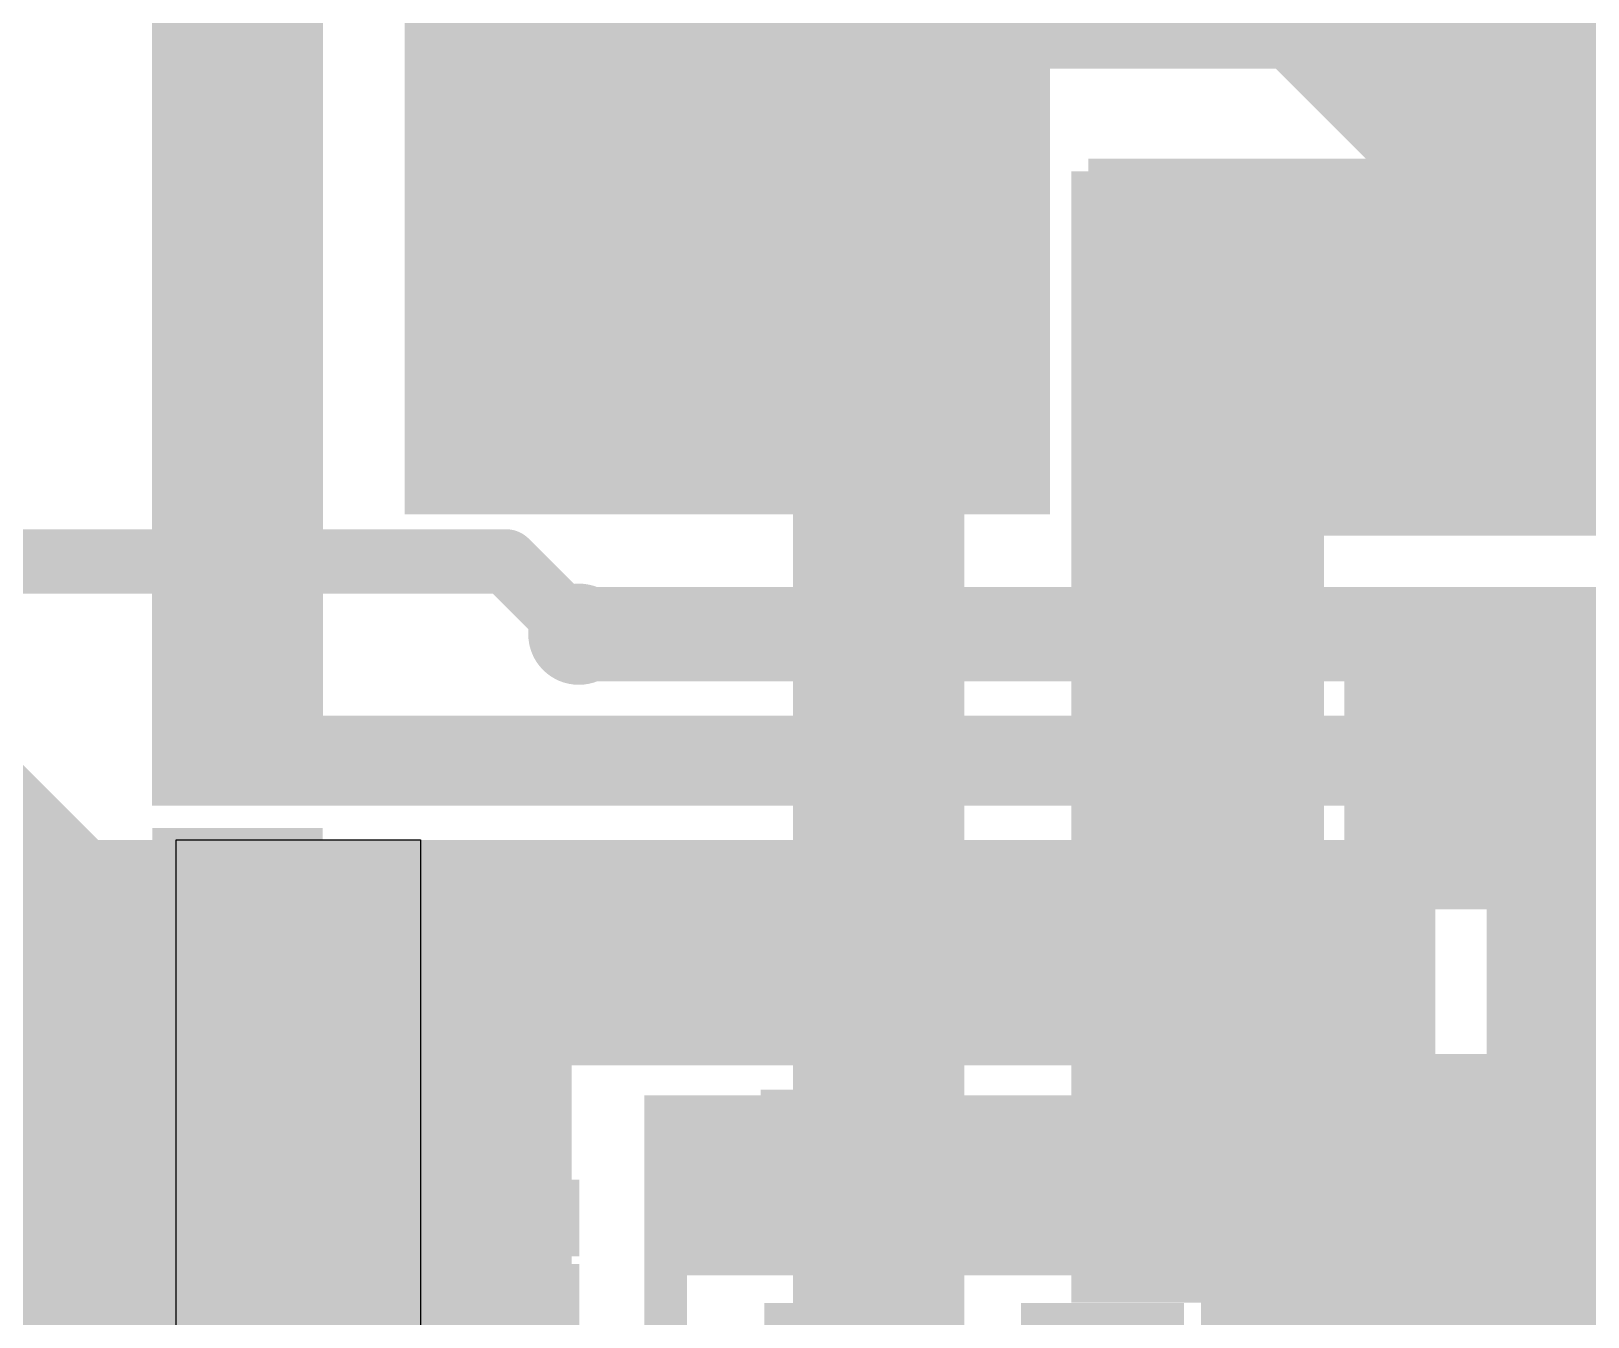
# Model space of a CAD drawing. Header units: millimetres. Extents: x -1.41 to 1.41, y -0.13 to 2.68.
# Drawn here: x -0.7729 to -0.4094, y 2.0337 to 2.3338 of the extents above; entities that cross this region are included whole.
import ezdxf

# ---------------------------------------------------------------- set-up
doc = ezdxf.new("R2010")
doc.units = ezdxf.units.MM
doc.header["$MEASUREMENT"] = 0
for name, color, linetype in [('BottomLayer', 5, 'Continuous'), ('BottomPaste', 16, 'Continuous'), ('BottomSolder', 6, 'Continuous'), ('Mechanical2', 216, 'Continuous'), ('TopLayer', 1, 'Continuous'), ('TopPaste', 8, 'Continuous'), ('TopSolder', 216, 'Continuous'), ('ViaHoleLayer', 16, 'Continuous')]:
    doc.layers.add(name, color=color, linetype=linetype)

# ---------------------------------------------------------------- blocks, each defined once
blk = doc.blocks.new('C___0402_B_84')
at = {"layer": 'BottomLayer'}
for points in [[(-0.0095, 0.0125), (-0.0095, -0.0125), (-0.0275, -0.0125), (-0.0275, 0.0125)], [(0.0275, 0.0125), (0.0275, -0.0125), (0.0095, -0.0125), (0.0095, 0.0125)]]:
    blk.add_hatch(color=5, dxfattribs=at).paths.add_polyline_path(points)
at = {"layer": 'BottomPaste'}
for points in [[(-0.0095, 0.0125), (-0.0095, -0.0125), (-0.0275, -0.0125), (-0.0275, 0.0125)], [(0.0275, 0.0125), (0.0275, -0.0125), (0.0095, -0.0125), (0.0095, 0.0125)]]:
    blk.add_hatch(color=16, dxfattribs=at).paths.add_polyline_path(points)
at = {"layer": 'BottomSolder'}
for points in [[(-0.00714, 0.01486), (-0.00714, -0.01486), (-0.02986, -0.01486), (-0.02986, 0.01486)], [(0.02986, 0.01486), (0.02986, -0.01486), (0.00714, -0.01486), (0.00714, 0.01486)]]:
    blk.add_hatch(color=6, dxfattribs=at).paths.add_polyline_path(points)
blk = doc.blocks.new('C___0603_B_85')
at = {"layer": 'BottomLayer'}
for points in [[(-0.045, -0.0175), (-0.045, 0.0175), (-0.015, 0.0175), (-0.015, -0.0175)], [(0.015, -0.0175), (0.015, 0.0175), (0.045, 0.0175), (0.045, -0.0175)]]:
    blk.add_hatch(color=5, dxfattribs=at).paths.add_polyline_path(points)
at = {"layer": 'BottomPaste'}
for points in [[(-0.045, -0.0175), (-0.045, 0.0175), (-0.015, 0.0175), (-0.015, -0.0175)], [(0.015, -0.0175), (0.015, 0.0175), (0.045, 0.0175), (0.045, -0.0175)]]:
    blk.add_hatch(color=16, dxfattribs=at).paths.add_polyline_path(points)
at = {"layer": 'BottomSolder'}
for points in [[(-0.04736, -0.01986), (-0.04736, 0.01986), (-0.01264, 0.01986), (-0.01264, -0.01986)], [(0.01264, -0.01986), (0.01264, 0.01986), (0.04736, 0.01986), (0.04736, -0.01986)]]:
    blk.add_hatch(color=6, dxfattribs=at).paths.add_polyline_path(points)
blk = doc.blocks.new('C___0603_B_86')
at = {"layer": 'BottomLayer'}
for points in [[(-0.045, -0.0175), (-0.045, 0.0175), (-0.015, 0.0175), (-0.015, -0.0175)], [(0.015, -0.0175), (0.015, 0.0175), (0.045, 0.0175), (0.045, -0.0175)]]:
    blk.add_hatch(color=5, dxfattribs=at).paths.add_polyline_path(points)
at = {"layer": 'BottomPaste'}
for points in [[(-0.045, -0.0175), (-0.045, 0.0175), (-0.015, 0.0175), (-0.015, -0.0175)], [(0.015, -0.0175), (0.015, 0.0175), (0.045, 0.0175), (0.045, -0.0175)]]:
    blk.add_hatch(color=16, dxfattribs=at).paths.add_polyline_path(points)
at = {"layer": 'BottomSolder'}
for points in [[(-0.04736, -0.01986), (-0.04736, 0.01986), (-0.01264, 0.01986), (-0.01264, -0.01986)], [(0.01264, -0.01986), (0.01264, 0.01986), (0.04736, 0.01986), (0.04736, -0.01986)]]:
    blk.add_hatch(color=6, dxfattribs=at).paths.add_polyline_path(points)
blk = doc.blocks.new('C___0603_B_107')
at = {"layer": 'BottomLayer'}
for points in [[(-0.045, -0.0175), (-0.045, 0.0175), (-0.015, 0.0175), (-0.015, -0.0175)], [(0.015, -0.0175), (0.015, 0.0175), (0.045, 0.0175), (0.045, -0.0175)]]:
    blk.add_hatch(color=5, dxfattribs=at).paths.add_polyline_path(points)
at = {"layer": 'BottomPaste'}
for points in [[(-0.045, -0.0175), (-0.045, 0.0175), (-0.015, 0.0175), (-0.015, -0.0175)], [(0.015, -0.0175), (0.015, 0.0175), (0.045, 0.0175), (0.045, -0.0175)]]:
    blk.add_hatch(color=16, dxfattribs=at).paths.add_polyline_path(points)
at = {"layer": 'BottomSolder'}
for points in [[(-0.04736, -0.01986), (-0.04736, 0.01986), (-0.01264, 0.01986), (-0.01264, -0.01986)], [(0.01264, -0.01986), (0.01264, 0.01986), (0.04736, 0.01986), (0.04736, -0.01986)]]:
    blk.add_hatch(color=6, dxfattribs=at).paths.add_polyline_path(points)
blk = doc.blocks.new('SMA_B_119')
at = {"layer": 'BottomLayer'}
for points in [[(-0.12795, 0.03346), (-0.02953, 0.03346), (-0.02953, -0.03346), (-0.12795, -0.03346)], [(0.02953, 0.03346), (0.12795, 0.03346), (0.12795, -0.03346), (0.02953, -0.03346)]]:
    blk.add_hatch(color=5, dxfattribs=at).paths.add_polyline_path(points)
at = {"layer": 'BottomPaste'}
for points in [[(-0.12795, 0.03346), (-0.02953, 0.03346), (-0.02953, -0.03346), (-0.12795, -0.03346)], [(0.02953, 0.03346), (0.12795, 0.03346), (0.12795, -0.03346), (0.02953, -0.03346)]]:
    blk.add_hatch(color=16, dxfattribs=at).paths.add_polyline_path(points)
at = {"layer": 'BottomSolder'}
for points in [[(-0.13195, 0.03746), (-0.02553, 0.03746), (-0.02553, -0.03746), (-0.13195, -0.03746)], [(0.02553, 0.03746), (0.13195, 0.03746), (0.13195, -0.03746), (0.02553, -0.03746)]]:
    blk.add_hatch(color=6, dxfattribs=at).paths.add_polyline_path(points)
blk = doc.blocks.new('R__0603_B_150')
at = {"layer": 'BottomLayer'}
for points in [[(-0.045, -0.0175), (-0.045, 0.0175), (-0.015, 0.0175), (-0.015, -0.0175)], [(0.015, -0.0175), (0.015, 0.0175), (0.045, 0.0175), (0.045, -0.0175)]]:
    blk.add_hatch(color=5, dxfattribs=at).paths.add_polyline_path(points)
at = {"layer": 'BottomPaste'}
for points in [[(-0.045, -0.0175), (-0.045, 0.0175), (-0.015, 0.0175), (-0.015, -0.0175)], [(0.015, -0.0175), (0.015, 0.0175), (0.045, 0.0175), (0.045, -0.0175)]]:
    blk.add_hatch(color=16, dxfattribs=at).paths.add_polyline_path(points)
at = {"layer": 'BottomSolder'}
for points in [[(-0.049, -0.0215), (-0.049, 0.0215), (-0.011, 0.0215), (-0.011, -0.0215)], [(0.011, -0.0215), (0.011, 0.0215), (0.049, 0.0215), (0.049, -0.0215)]]:
    blk.add_hatch(color=6, dxfattribs=at).paths.add_polyline_path(points)
blk = doc.blocks.new('R__0603_B_152')
at = {"layer": 'BottomLayer'}
for points in [[(-0.045, -0.0175), (-0.045, 0.0175), (-0.015, 0.0175), (-0.015, -0.0175)], [(0.015, -0.0175), (0.015, 0.0175), (0.045, 0.0175), (0.045, -0.0175)]]:
    blk.add_hatch(color=5, dxfattribs=at).paths.add_polyline_path(points)
at = {"layer": 'BottomPaste'}
for points in [[(-0.045, -0.0175), (-0.045, 0.0175), (-0.015, 0.0175), (-0.015, -0.0175)], [(0.015, -0.0175), (0.015, 0.0175), (0.045, 0.0175), (0.045, -0.0175)]]:
    blk.add_hatch(color=16, dxfattribs=at).paths.add_polyline_path(points)
at = {"layer": 'BottomSolder'}
for points in [[(-0.049, -0.0215), (-0.049, 0.0215), (-0.011, 0.0215), (-0.011, -0.0215)], [(0.011, -0.0215), (0.011, 0.0215), (0.049, 0.0215), (0.049, -0.0215)]]:
    blk.add_hatch(color=6, dxfattribs=at).paths.add_polyline_path(points)
blk = doc.blocks.new('750314597_167')
at = {"layer": 'TopLayer'}
for points in [[(-0.25512, 0.12146), (-0.20394, 0.12146), (-0.20394, 0.07539), (-0.25512, 0.07539)], [(-0.25512, 0.02303), (-0.20394, 0.02303), (-0.20394, -0.02303), (-0.25512, -0.02303)], [(-0.25512, -0.07539), (-0.20394, -0.07539), (-0.20394, -0.12146), (-0.25512, -0.12146)]]:
    blk.add_hatch(color=1, dxfattribs=at).paths.add_polyline_path(points)
at = {"layer": 'TopPaste'}
for points in [[(-0.25512, 0.12146), (-0.20394, 0.12146), (-0.20394, 0.07539), (-0.25512, 0.07539)], [(-0.25512, 0.02303), (-0.20394, 0.02303), (-0.20394, -0.02303), (-0.25512, -0.02303)], [(-0.25512, -0.07539), (-0.20394, -0.07539), (-0.20394, -0.12146), (-0.25512, -0.12146)]]:
    blk.add_hatch(color=8, dxfattribs=at).paths.add_polyline_path(points)
at = {"layer": 'TopSolder'}
for points in [[(-0.25912, 0.12546), (-0.19994, 0.12546), (-0.19994, 0.07139), (-0.25912, 0.07139)], [(-0.25912, 0.02703), (-0.19994, 0.02703), (-0.19994, -0.02703), (-0.25912, -0.02703)], [(-0.25912, -0.07139), (-0.19994, -0.07139), (-0.19994, -0.12546), (-0.25912, -0.12546)]]:
    blk.add_hatch(color=216, dxfattribs=at).paths.add_polyline_path(points)
blk = doc.blocks.new('LM5160ADNTR_B_168')
at = {"layer": 'BottomLayer'}
for points in [[(-0.05118, 0.05906), (0.05118, 0.05906), (0.05118, -0.05906), (-0.05118, -0.05906)], [(-0.08661, 0.05413), (-0.06299, 0.05413), (-0.06299, 0.04429), (-0.08661, 0.04429)], [(0.06299, 0.05413), (0.08661, 0.05413), (0.08661, 0.04429), (0.06299, 0.04429)], [(-0.08661, 0.03445), (-0.06299, 0.03445), (-0.06299, 0.02461), (-0.08661, 0.02461)], [(0.06299, 0.03445), (0.08661, 0.03445), (0.08661, 0.02461), (0.06299, 0.02461)], [(-0.08661, 0.01476), (-0.06299, 0.01476), (-0.06299, 0.00492), (-0.08661, 0.00492)], [(0.06299, 0.01476), (0.08661, 0.01476), (0.08661, 0.00492), (0.06299, 0.00492)], [(-0.08661, -0.00492), (-0.06299, -0.00492), (-0.06299, -0.01476), (-0.08661, -0.01476)], [(0.06299, -0.00492), (0.08661, -0.00492), (0.08661, -0.01476), (0.06299, -0.01476)], [(-0.08661, -0.02461), (-0.06299, -0.02461), (-0.06299, -0.03445), (-0.08661, -0.03445)], [(0.06299, -0.02461), (0.08661, -0.02461), (0.08661, -0.03445), (0.06299, -0.03445)], [(-0.08661, -0.04429), (-0.06299, -0.04429), (-0.06299, -0.05413), (-0.08661, -0.05413)], [(0.06299, -0.04429), (0.08661, -0.04429), (0.08661, -0.05413), (0.06299, -0.05413)]]:
    blk.add_hatch(color=5, dxfattribs=at).paths.add_polyline_path(points)
at = {"layer": 'BottomPaste'}
for points in [[(-0.05118, 0.05906), (0.05118, 0.05906), (0.05118, -0.05906), (-0.05118, -0.05906)], [(-0.08661, 0.05413), (-0.06299, 0.05413), (-0.06299, 0.04429), (-0.08661, 0.04429)], [(0.06299, 0.05413), (0.08661, 0.05413), (0.08661, 0.04429), (0.06299, 0.04429)], [(-0.08661, 0.03445), (-0.06299, 0.03445), (-0.06299, 0.02461), (-0.08661, 0.02461)], [(0.06299, 0.03445), (0.08661, 0.03445), (0.08661, 0.02461), (0.06299, 0.02461)], [(-0.08661, 0.01476), (-0.06299, 0.01476), (-0.06299, 0.00492), (-0.08661, 0.00492)], [(0.06299, 0.01476), (0.08661, 0.01476), (0.08661, 0.00492), (0.06299, 0.00492)], [(-0.08661, -0.00492), (-0.06299, -0.00492), (-0.06299, -0.01476), (-0.08661, -0.01476)], [(0.06299, -0.00492), (0.08661, -0.00492), (0.08661, -0.01476), (0.06299, -0.01476)], [(-0.08661, -0.02461), (-0.06299, -0.02461), (-0.06299, -0.03445), (-0.08661, -0.03445)], [(0.06299, -0.02461), (0.08661, -0.02461), (0.08661, -0.03445), (0.06299, -0.03445)], [(-0.08661, -0.04429), (-0.06299, -0.04429), (-0.06299, -0.05413), (-0.08661, -0.05413)], [(0.06299, -0.04429), (0.08661, -0.04429), (0.08661, -0.05413), (0.06299, -0.05413)]]:
    blk.add_hatch(color=16, dxfattribs=at).paths.add_polyline_path(points)
at = {"layer": 'BottomSolder'}
for points in [[(-0.05518, 0.06306), (0.05518, 0.06306), (0.05518, -0.06306), (-0.05518, -0.06306)], [(-0.09061, 0.05813), (-0.05899, 0.05813), (-0.05899, 0.04029), (-0.09061, 0.04029)], [(0.05899, 0.05813), (0.09061, 0.05813), (0.09061, 0.04029), (0.05899, 0.04029)], [(-0.09061, 0.03845), (-0.05899, 0.03845), (-0.05899, 0.02061), (-0.09061, 0.02061)], [(0.05899, 0.03845), (0.09061, 0.03845), (0.09061, 0.02061), (0.05899, 0.02061)], [(-0.09061, 0.01876), (-0.05899, 0.01876), (-0.05899, 0.00092), (-0.09061, 0.00092)], [(0.05899, 0.01876), (0.09061, 0.01876), (0.09061, 0.00092), (0.05899, 0.00092)], [(-0.09061, -0.00092), (-0.05899, -0.00092), (-0.05899, -0.01876), (-0.09061, -0.01876)], [(0.05899, -0.00092), (0.09061, -0.00092), (0.09061, -0.01876), (0.05899, -0.01876)], [(-0.09061, -0.02061), (-0.05899, -0.02061), (-0.05899, -0.03845), (-0.09061, -0.03845)], [(0.05899, -0.02061), (0.09061, -0.02061), (0.09061, -0.03845), (0.05899, -0.03845)], [(-0.09061, -0.04029), (-0.05899, -0.04029), (-0.05899, -0.05813), (-0.09061, -0.05813)], [(0.05899, -0.04029), (0.09061, -0.04029), (0.09061, -0.05813), (0.05899, -0.05813)]]:
    blk.add_hatch(color=6, dxfattribs=at).paths.add_polyline_path(points)

msp = doc.modelspace()

# ---------------------------------------------------------------- hatches: boundary and pattern name
at = {"layer": 'BottomLayer'}
for points in [[(-0.68571, 2.221), (-0.535, 2.221), (-0.535, 2.368), (-0.68571, 2.368)], [(-0.558, 2.325), (-0.383, 2.325), (-0.383, 2.368), (-0.558, 2.368)], [(-0.526, 2.216), (-0.381, 2.216), (-0.381, 2.304), (-0.526, 2.304)], [(-0.74471, 2.16137), (-0.70471, 2.16137), (-0.70471, 2.19937), (-0.74471, 2.19937)], [(-0.74471, 2.153), (-0.35571, 2.153), (-0.35571, 2.174), (-0.74471, 2.174)], [(-0.433, 1.847), (-0.35871, 1.847), (-0.35871, 2.16937), (-0.433, 2.16937)], [(-0.78671, 2.03137), (-0.64671, 2.03137), (-0.64671, 2.145), (-0.78671, 2.145)], [(-0.74871, 2.09237), (-0.445, 2.09237), (-0.445, 2.145), (-0.74871, 2.145)], [(-0.62971, 2.04337), (-0.445, 2.04337), (-0.445, 2.08537), (-0.62971, 2.08537)], [(-0.49971, 1.877), (-0.445, 1.877), (-0.445, 2.06137), (-0.49971, 2.06137)]]:
    msp.add_hatch(color=5, dxfattribs=at).paths.add_polyline_path(points)
h = msp.add_hatch(color=5, dxfattribs=at)
edge = h.paths.add_edge_path()
edge.add_arc((-0.66348, 2.32727), 0.01181, 0, 360)
h = msp.add_hatch(color=5, dxfattribs=at)
edge = h.paths.add_edge_path()
edge.add_arc((-0.63227, 2.32727), 0.01181, 0, 360)
h = msp.add_hatch(color=5, dxfattribs=at)
edge = h.paths.add_edge_path()
edge.add_arc((-0.66348, 2.3007), 0.01181, 0, 360)
h = msp.add_hatch(color=5, dxfattribs=at)
edge = h.paths.add_edge_path()
edge.add_arc((-0.63227, 2.3007), 0.01181, 0, 360)
h = msp.add_hatch(color=5, dxfattribs=at)
edge = h.paths.add_edge_path()
edge.add_arc((-0.512, 2.284), 0.01181, 0, 360)
h = msp.add_hatch(color=5, dxfattribs=at)
edge = h.paths.add_edge_path()
edge.add_arc((-0.487, 2.283), 0.01181, 0, 360)
h = msp.add_hatch(color=5, dxfattribs=at)
edge = h.paths.add_edge_path()
edge.add_arc((-0.66348, 2.27414), 0.01181, 0, 360)
h = msp.add_hatch(color=5, dxfattribs=at)
edge = h.paths.add_edge_path()
edge.add_arc((-0.66348, 2.27414), 0.01181, 0, 360)
h = msp.add_hatch(color=5, dxfattribs=at)
edge = h.paths.add_edge_path()
edge.add_arc((-0.63227, 2.27414), 0.01181, 0, 360)
h = msp.add_hatch(color=5, dxfattribs=at)
edge = h.paths.add_edge_path()
edge.add_arc((-0.63227, 2.27414), 0.01181, 0, 360)
h = msp.add_hatch(color=5, dxfattribs=at)
edge = h.paths.add_edge_path()
edge.add_arc((-0.512, 2.25743), 0.01181, 0, 360)
h = msp.add_hatch(color=5, dxfattribs=at)
edge = h.paths.add_edge_path()
edge.add_arc((-0.487, 2.25643), 0.01181, 0, 360)
h = msp.add_hatch(color=5, dxfattribs=at)
edge = h.paths.add_edge_path()
edge.add_arc((-0.66348, 2.24757), 0.01181, 0, 360)
h = msp.add_hatch(color=5, dxfattribs=at)
edge = h.paths.add_edge_path()
edge.add_arc((-0.63227, 2.24757), 0.01181, 0, 360)
h = msp.add_hatch(color=5, dxfattribs=at)
edge = h.paths.add_edge_path()
edge.add_arc((-0.512, 2.23087), 0.01181, 0, 360)
h = msp.add_hatch(color=5, dxfattribs=at)
edge = h.paths.add_edge_path()
edge.add_arc((-0.487, 2.22987), 0.01181, 0, 360)
h = msp.add_hatch(color=5, dxfattribs=at)
edge = h.paths.add_edge_path()
edge.add_arc((-0.645, 2.193), 0.01181, 0, 360)
h = msp.add_hatch(color=5, dxfattribs=at)
edge = h.paths.add_edge_path()
edge.add_arc((-0.61719, 2.132), 0.01181, 0, 360)
h = msp.add_hatch(color=5, dxfattribs=at)
edge = h.paths.add_edge_path()
edge.add_arc((-0.696, 2.12597), 0.01181, 0, 360)
h = msp.add_hatch(color=5, dxfattribs=at)
edge = h.paths.add_edge_path()
edge.add_arc((-0.61719, 2.1066), 0.01181, 0, 360)
h = msp.add_hatch(color=5, dxfattribs=at)
edge = h.paths.add_edge_path()
edge.add_arc((-0.72469, 2.0994), 0.01181, 0, 360)
h = msp.add_hatch(color=5, dxfattribs=at)
edge = h.paths.add_edge_path()
edge.add_arc((-0.696, 2.0994), 0.01181, 0, 360)
h = msp.add_hatch(color=5, dxfattribs=at)
edge = h.paths.add_edge_path()
edge.add_arc((-0.72469, 2.07284), 0.01181, 0, 360)
h = msp.add_hatch(color=5, dxfattribs=at)
edge = h.paths.add_edge_path()
edge.add_arc((-0.696, 2.07284), 0.01181, 0, 360)
h = msp.add_hatch(color=5, dxfattribs=at)
edge = h.paths.add_edge_path()
edge.add_arc((-0.616, 2.062), 0.01181, 0, 360)
h = msp.add_hatch(color=5, dxfattribs=at)
edge = h.paths.add_edge_path()
edge.add_arc((-0.72469, 2.04627), 0.01181, 0, 360)
h = msp.add_hatch(color=5, dxfattribs=at)
edge = h.paths.add_edge_path()
edge.add_arc((-0.696, 2.04627), 0.01181, 0, 360)
at = {"layer": 'BottomSolder'}
h = msp.add_hatch(color=6, dxfattribs=at)
edge = h.paths.add_edge_path()
edge.add_arc((-0.66348, 2.32727), 0.00591, 0, 360)
h = msp.add_hatch(color=6, dxfattribs=at)
edge = h.paths.add_edge_path()
edge.add_arc((-0.63227, 2.32727), 0.00591, 0, 360)
h = msp.add_hatch(color=6, dxfattribs=at)
edge = h.paths.add_edge_path()
edge.add_arc((-0.66348, 2.3007), 0.00591, 0, 360)
h = msp.add_hatch(color=6, dxfattribs=at)
edge = h.paths.add_edge_path()
edge.add_arc((-0.63227, 2.3007), 0.00591, 0, 360)
h = msp.add_hatch(color=6, dxfattribs=at)
edge = h.paths.add_edge_path()
edge.add_arc((-0.512, 2.284), 0.00591, 0, 360)
h = msp.add_hatch(color=6, dxfattribs=at)
edge = h.paths.add_edge_path()
edge.add_arc((-0.487, 2.283), 0.00591, 0, 360)
h = msp.add_hatch(color=6, dxfattribs=at)
edge = h.paths.add_edge_path()
edge.add_arc((-0.66348, 2.27414), 0.00591, 0, 360)
h = msp.add_hatch(color=6, dxfattribs=at)
edge = h.paths.add_edge_path()
edge.add_arc((-0.66348, 2.27414), 0.00591, 0, 360)
h = msp.add_hatch(color=6, dxfattribs=at)
edge = h.paths.add_edge_path()
edge.add_arc((-0.63227, 2.27414), 0.00591, 0, 360)
h = msp.add_hatch(color=6, dxfattribs=at)
edge = h.paths.add_edge_path()
edge.add_arc((-0.63227, 2.27414), 0.00591, 0, 360)
h = msp.add_hatch(color=6, dxfattribs=at)
edge = h.paths.add_edge_path()
edge.add_arc((-0.512, 2.25743), 0.00591, 0, 360)
h = msp.add_hatch(color=6, dxfattribs=at)
edge = h.paths.add_edge_path()
edge.add_arc((-0.487, 2.25643), 0.00591, 0, 360)
h = msp.add_hatch(color=6, dxfattribs=at)
edge = h.paths.add_edge_path()
edge.add_arc((-0.66348, 2.24757), 0.00591, 0, 360)
h = msp.add_hatch(color=6, dxfattribs=at)
edge = h.paths.add_edge_path()
edge.add_arc((-0.63227, 2.24757), 0.00591, 0, 360)
h = msp.add_hatch(color=6, dxfattribs=at)
edge = h.paths.add_edge_path()
edge.add_arc((-0.512, 2.23087), 0.00591, 0, 360)
h = msp.add_hatch(color=6, dxfattribs=at)
edge = h.paths.add_edge_path()
edge.add_arc((-0.487, 2.22987), 0.00591, 0, 360)
h = msp.add_hatch(color=6, dxfattribs=at)
edge = h.paths.add_edge_path()
edge.add_arc((-0.645, 2.193), 0.00591, 0, 360)
h = msp.add_hatch(color=6, dxfattribs=at)
edge = h.paths.add_edge_path()
edge.add_arc((-0.61719, 2.132), 0.00591, 0, 360)
h = msp.add_hatch(color=6, dxfattribs=at)
edge = h.paths.add_edge_path()
edge.add_arc((-0.696, 2.12597), 0.00591, 0, 360)
h = msp.add_hatch(color=6, dxfattribs=at)
edge = h.paths.add_edge_path()
edge.add_arc((-0.61719, 2.1066), 0.00591, 0, 360)
h = msp.add_hatch(color=6, dxfattribs=at)
edge = h.paths.add_edge_path()
edge.add_arc((-0.72469, 2.0994), 0.00591, 0, 360)
h = msp.add_hatch(color=6, dxfattribs=at)
edge = h.paths.add_edge_path()
edge.add_arc((-0.696, 2.0994), 0.00591, 0, 360)
h = msp.add_hatch(color=6, dxfattribs=at)
edge = h.paths.add_edge_path()
edge.add_arc((-0.72469, 2.07284), 0.00591, 0, 360)
h = msp.add_hatch(color=6, dxfattribs=at)
edge = h.paths.add_edge_path()
edge.add_arc((-0.696, 2.07284), 0.00591, 0, 360)
h = msp.add_hatch(color=6, dxfattribs=at)
edge = h.paths.add_edge_path()
edge.add_arc((-0.616, 2.062), 0.00591, 0, 360)
h = msp.add_hatch(color=6, dxfattribs=at)
edge = h.paths.add_edge_path()
edge.add_arc((-0.72469, 2.04627), 0.00591, 0, 360)
h = msp.add_hatch(color=6, dxfattribs=at)
edge = h.paths.add_edge_path()
edge.add_arc((-0.696, 2.04627), 0.00591, 0, 360)
at = {"layer": 'TopLayer'}
for points in [[(-0.68571, 2.231), (-0.611, 2.231), (-0.611, 2.368), (-0.68571, 2.368)], [(-0.53, 2.037), (-0.471, 2.037), (-0.471, 2.301), (-0.53, 2.301)], [(-0.463, 2.227), (-0.362, 2.227), (-0.362, 2.281), (-0.463, 2.281)], [(-0.53, 2.037), (-0.41, 2.037), (-0.41, 2.095), (-0.53, 2.095)]]:
    msp.add_hatch(color=1, dxfattribs=at).paths.add_polyline_path(points)
h = msp.add_hatch(color=1, dxfattribs=at)
edge = h.paths.add_edge_path()
edge.add_arc((-0.66348, 2.32727), 0.01181, 0, 360)
h = msp.add_hatch(color=1, dxfattribs=at)
edge = h.paths.add_edge_path()
edge.add_arc((-0.63227, 2.32727), 0.01181, 0, 360)
h = msp.add_hatch(color=1, dxfattribs=at)
edge = h.paths.add_edge_path()
edge.add_arc((-0.66348, 2.3007), 0.01181, 0, 360)
h = msp.add_hatch(color=1, dxfattribs=at)
edge = h.paths.add_edge_path()
edge.add_arc((-0.63227, 2.3007), 0.01181, 0, 360)
h = msp.add_hatch(color=1, dxfattribs=at)
edge = h.paths.add_edge_path()
edge.add_arc((-0.512, 2.284), 0.01181, 0, 360)
h = msp.add_hatch(color=1, dxfattribs=at)
edge = h.paths.add_edge_path()
edge.add_arc((-0.487, 2.283), 0.01181, 0, 360)
h = msp.add_hatch(color=1, dxfattribs=at)
edge = h.paths.add_edge_path()
edge.add_arc((-0.66348, 2.27414), 0.01181, 0, 360)
h = msp.add_hatch(color=1, dxfattribs=at)
edge = h.paths.add_edge_path()
edge.add_arc((-0.66348, 2.27414), 0.01181, 0, 360)
h = msp.add_hatch(color=1, dxfattribs=at)
edge = h.paths.add_edge_path()
edge.add_arc((-0.63227, 2.27414), 0.01181, 0, 360)
h = msp.add_hatch(color=1, dxfattribs=at)
edge = h.paths.add_edge_path()
edge.add_arc((-0.63227, 2.27414), 0.01181, 0, 360)
h = msp.add_hatch(color=1, dxfattribs=at)
edge = h.paths.add_edge_path()
edge.add_arc((-0.512, 2.25743), 0.01181, 0, 360)
h = msp.add_hatch(color=1, dxfattribs=at)
edge = h.paths.add_edge_path()
edge.add_arc((-0.487, 2.25643), 0.01181, 0, 360)
h = msp.add_hatch(color=1, dxfattribs=at)
edge = h.paths.add_edge_path()
edge.add_arc((-0.66348, 2.24757), 0.01181, 0, 360)
h = msp.add_hatch(color=1, dxfattribs=at)
edge = h.paths.add_edge_path()
edge.add_arc((-0.63227, 2.24757), 0.01181, 0, 360)
h = msp.add_hatch(color=1, dxfattribs=at)
edge = h.paths.add_edge_path()
edge.add_arc((-0.512, 2.23087), 0.01181, 0, 360)
h = msp.add_hatch(color=1, dxfattribs=at)
edge = h.paths.add_edge_path()
edge.add_arc((-0.487, 2.22987), 0.01181, 0, 360)
h = msp.add_hatch(color=1, dxfattribs=at)
edge = h.paths.add_edge_path()
edge.add_arc((-0.645, 2.193), 0.01181, 0, 360)
h = msp.add_hatch(color=1, dxfattribs=at)
edge = h.paths.add_edge_path()
edge.add_arc((-0.61719, 2.132), 0.01181, 0, 360)
h = msp.add_hatch(color=1, dxfattribs=at)
edge = h.paths.add_edge_path()
edge.add_arc((-0.696, 2.12597), 0.01181, 0, 360)
h = msp.add_hatch(color=1, dxfattribs=at)
edge = h.paths.add_edge_path()
edge.add_arc((-0.61719, 2.1066), 0.01181, 0, 360)
h = msp.add_hatch(color=1, dxfattribs=at)
edge = h.paths.add_edge_path()
edge.add_arc((-0.72469, 2.0994), 0.01181, 0, 360)
h = msp.add_hatch(color=1, dxfattribs=at)
edge = h.paths.add_edge_path()
edge.add_arc((-0.696, 2.0994), 0.01181, 0, 360)
h = msp.add_hatch(color=1, dxfattribs=at)
edge = h.paths.add_edge_path()
edge.add_arc((-0.72469, 2.07284), 0.01181, 0, 360)
h = msp.add_hatch(color=1, dxfattribs=at)
edge = h.paths.add_edge_path()
edge.add_arc((-0.696, 2.07284), 0.01181, 0, 360)
h = msp.add_hatch(color=1, dxfattribs=at)
edge = h.paths.add_edge_path()
edge.add_arc((-0.616, 2.062), 0.01181, 0, 360)
h = msp.add_hatch(color=1, dxfattribs=at)
edge = h.paths.add_edge_path()
edge.add_arc((-0.72469, 2.04627), 0.01181, 0, 360)
h = msp.add_hatch(color=1, dxfattribs=at)
edge = h.paths.add_edge_path()
edge.add_arc((-0.696, 2.04627), 0.01181, 0, 360)
at = {"layer": 'TopSolder'}
h = msp.add_hatch(color=216, dxfattribs=at)
edge = h.paths.add_edge_path()
edge.add_arc((-0.66348, 2.32727), 0.00591, 0, 360)
h = msp.add_hatch(color=216, dxfattribs=at)
edge = h.paths.add_edge_path()
edge.add_arc((-0.63227, 2.32727), 0.00591, 0, 360)
h = msp.add_hatch(color=216, dxfattribs=at)
edge = h.paths.add_edge_path()
edge.add_arc((-0.66348, 2.3007), 0.00591, 0, 360)
h = msp.add_hatch(color=216, dxfattribs=at)
edge = h.paths.add_edge_path()
edge.add_arc((-0.63227, 2.3007), 0.00591, 0, 360)
h = msp.add_hatch(color=216, dxfattribs=at)
edge = h.paths.add_edge_path()
edge.add_arc((-0.512, 2.284), 0.00591, 0, 360)
h = msp.add_hatch(color=216, dxfattribs=at)
edge = h.paths.add_edge_path()
edge.add_arc((-0.487, 2.283), 0.00591, 0, 360)
h = msp.add_hatch(color=216, dxfattribs=at)
edge = h.paths.add_edge_path()
edge.add_arc((-0.66348, 2.27414), 0.00591, 0, 360)
h = msp.add_hatch(color=216, dxfattribs=at)
edge = h.paths.add_edge_path()
edge.add_arc((-0.66348, 2.27414), 0.00591, 0, 360)
h = msp.add_hatch(color=216, dxfattribs=at)
edge = h.paths.add_edge_path()
edge.add_arc((-0.63227, 2.27414), 0.00591, 0, 360)
h = msp.add_hatch(color=216, dxfattribs=at)
edge = h.paths.add_edge_path()
edge.add_arc((-0.63227, 2.27414), 0.00591, 0, 360)
h = msp.add_hatch(color=216, dxfattribs=at)
edge = h.paths.add_edge_path()
edge.add_arc((-0.512, 2.25743), 0.00591, 0, 360)
h = msp.add_hatch(color=216, dxfattribs=at)
edge = h.paths.add_edge_path()
edge.add_arc((-0.487, 2.25643), 0.00591, 0, 360)
h = msp.add_hatch(color=216, dxfattribs=at)
edge = h.paths.add_edge_path()
edge.add_arc((-0.66348, 2.24757), 0.00591, 0, 360)
h = msp.add_hatch(color=216, dxfattribs=at)
edge = h.paths.add_edge_path()
edge.add_arc((-0.63227, 2.24757), 0.00591, 0, 360)
h = msp.add_hatch(color=216, dxfattribs=at)
edge = h.paths.add_edge_path()
edge.add_arc((-0.512, 2.23087), 0.00591, 0, 360)
h = msp.add_hatch(color=216, dxfattribs=at)
edge = h.paths.add_edge_path()
edge.add_arc((-0.487, 2.22987), 0.00591, 0, 360)
h = msp.add_hatch(color=216, dxfattribs=at)
edge = h.paths.add_edge_path()
edge.add_arc((-0.645, 2.193), 0.00591, 0, 360)
h = msp.add_hatch(color=216, dxfattribs=at)
edge = h.paths.add_edge_path()
edge.add_arc((-0.61719, 2.132), 0.00591, 0, 360)
h = msp.add_hatch(color=216, dxfattribs=at)
edge = h.paths.add_edge_path()
edge.add_arc((-0.696, 2.12597), 0.00591, 0, 360)
h = msp.add_hatch(color=216, dxfattribs=at)
edge = h.paths.add_edge_path()
edge.add_arc((-0.61719, 2.1066), 0.00591, 0, 360)
h = msp.add_hatch(color=216, dxfattribs=at)
edge = h.paths.add_edge_path()
edge.add_arc((-0.72469, 2.0994), 0.00591, 0, 360)
h = msp.add_hatch(color=216, dxfattribs=at)
edge = h.paths.add_edge_path()
edge.add_arc((-0.696, 2.0994), 0.00591, 0, 360)
h = msp.add_hatch(color=216, dxfattribs=at)
edge = h.paths.add_edge_path()
edge.add_arc((-0.72469, 2.07284), 0.00591, 0, 360)
h = msp.add_hatch(color=216, dxfattribs=at)
edge = h.paths.add_edge_path()
edge.add_arc((-0.696, 2.07284), 0.00591, 0, 360)
h = msp.add_hatch(color=216, dxfattribs=at)
edge = h.paths.add_edge_path()
edge.add_arc((-0.616, 2.062), 0.00591, 0, 360)
h = msp.add_hatch(color=216, dxfattribs=at)
edge = h.paths.add_edge_path()
edge.add_arc((-0.72469, 2.04627), 0.00591, 0, 360)
h = msp.add_hatch(color=216, dxfattribs=at)
edge = h.paths.add_edge_path()
edge.add_arc((-0.696, 2.04627), 0.00591, 0, 360)
at = {"layer": 'ViaHoleLayer'}
h = msp.add_hatch(color=16, dxfattribs=at)
edge = h.paths.add_edge_path()
edge.add_arc((-0.66348, 2.32727), 0.00591, 0, 360)
h = msp.add_hatch(color=16, dxfattribs=at)
edge = h.paths.add_edge_path()
edge.add_arc((-0.63227, 2.32727), 0.00591, 0, 360)
h = msp.add_hatch(color=16, dxfattribs=at)
edge = h.paths.add_edge_path()
edge.add_arc((-0.66348, 2.3007), 0.00591, 0, 360)
h = msp.add_hatch(color=16, dxfattribs=at)
edge = h.paths.add_edge_path()
edge.add_arc((-0.63227, 2.3007), 0.00591, 0, 360)
h = msp.add_hatch(color=16, dxfattribs=at)
edge = h.paths.add_edge_path()
edge.add_arc((-0.512, 2.284), 0.00591, 0, 360)
h = msp.add_hatch(color=16, dxfattribs=at)
edge = h.paths.add_edge_path()
edge.add_arc((-0.487, 2.283), 0.00591, 0, 360)
h = msp.add_hatch(color=16, dxfattribs=at)
edge = h.paths.add_edge_path()
edge.add_arc((-0.66348, 2.27414), 0.00591, 0, 360)
h = msp.add_hatch(color=16, dxfattribs=at)
edge = h.paths.add_edge_path()
edge.add_arc((-0.66348, 2.27414), 0.00591, 0, 360)
h = msp.add_hatch(color=16, dxfattribs=at)
edge = h.paths.add_edge_path()
edge.add_arc((-0.63227, 2.27414), 0.00591, 0, 360)
h = msp.add_hatch(color=16, dxfattribs=at)
edge = h.paths.add_edge_path()
edge.add_arc((-0.63227, 2.27414), 0.00591, 0, 360)
h = msp.add_hatch(color=16, dxfattribs=at)
edge = h.paths.add_edge_path()
edge.add_arc((-0.512, 2.25743), 0.00591, 0, 360)
h = msp.add_hatch(color=16, dxfattribs=at)
edge = h.paths.add_edge_path()
edge.add_arc((-0.487, 2.25643), 0.00591, 0, 360)
h = msp.add_hatch(color=16, dxfattribs=at)
edge = h.paths.add_edge_path()
edge.add_arc((-0.66348, 2.24757), 0.00591, 0, 360)
h = msp.add_hatch(color=16, dxfattribs=at)
edge = h.paths.add_edge_path()
edge.add_arc((-0.63227, 2.24757), 0.00591, 0, 360)
h = msp.add_hatch(color=16, dxfattribs=at)
edge = h.paths.add_edge_path()
edge.add_arc((-0.512, 2.23087), 0.00591, 0, 360)
h = msp.add_hatch(color=16, dxfattribs=at)
edge = h.paths.add_edge_path()
edge.add_arc((-0.487, 2.22987), 0.00591, 0, 360)
h = msp.add_hatch(color=16, dxfattribs=at)
edge = h.paths.add_edge_path()
edge.add_arc((-0.645, 2.193), 0.00591, 0, 360)
h = msp.add_hatch(color=16, dxfattribs=at)
edge = h.paths.add_edge_path()
edge.add_arc((-0.61719, 2.132), 0.00591, 0, 360)
h = msp.add_hatch(color=16, dxfattribs=at)
edge = h.paths.add_edge_path()
edge.add_arc((-0.696, 2.12597), 0.00591, 0, 360)
h = msp.add_hatch(color=16, dxfattribs=at)
edge = h.paths.add_edge_path()
edge.add_arc((-0.61719, 2.1066), 0.00591, 0, 360)
h = msp.add_hatch(color=16, dxfattribs=at)
edge = h.paths.add_edge_path()
edge.add_arc((-0.72469, 2.0994), 0.00591, 0, 360)
h = msp.add_hatch(color=16, dxfattribs=at)
edge = h.paths.add_edge_path()
edge.add_arc((-0.696, 2.0994), 0.00591, 0, 360)
h = msp.add_hatch(color=16, dxfattribs=at)
edge = h.paths.add_edge_path()
edge.add_arc((-0.72469, 2.07284), 0.00591, 0, 360)
h = msp.add_hatch(color=16, dxfattribs=at)
edge = h.paths.add_edge_path()
edge.add_arc((-0.696, 2.07284), 0.00591, 0, 360)
h = msp.add_hatch(color=16, dxfattribs=at)
edge = h.paths.add_edge_path()
edge.add_arc((-0.616, 2.062), 0.00591, 0, 360)
h = msp.add_hatch(color=16, dxfattribs=at)
edge = h.paths.add_edge_path()
edge.add_arc((-0.72469, 2.04627), 0.00591, 0, 360)
h = msp.add_hatch(color=16, dxfattribs=at)
edge = h.paths.add_edge_path()
edge.add_arc((-0.696, 2.04627), 0.00591, 0, 360)

# ---------------------------------------------------------------- linework, layer by layer
at = {"layer": 'BottomLayer'}
for points, const_width in [([(-0.72471, 2.19037), (-0.72471, 2.36718)], 0.04), ([(-0.50148, 2.258), (-0.437, 2.258)], 0.022), ([(-0.437, 2.258), (-0.434, 2.261)], 0.022), ([(-0.72471, 2.18637), (-0.72471, 2.19037)], 0.04), ([(-0.645, 2.193), (-0.367, 2.193)], 0.022), ([(-0.62471, 2.02437), (-0.62471, 2.07737)], 0.01)]:
    msp.add_lwpolyline(points, dxfattribs=dict(at, const_width=const_width))
for points, const_width in [([(-0.50698, 2.258, 1), (-0.49598, 2.258, 1)], 0.011), ([(-0.4425, 2.258, 1), (-0.4315, 2.258, 1)], 0.011), ([(-0.4425, 2.258, 1), (-0.4315, 2.258, 1)], 0.011), ([(-0.4395, 2.261, 1), (-0.4285, 2.261, 1)], 0.011), ([(-0.73471, 2.19037, 1), (-0.71471, 2.19037, 1)], 0.02), ([(-0.73471, 2.19037, 1), (-0.71471, 2.19037, 1)], 0.02), ([(-0.73471, 2.18637, 1), (-0.71471, 2.18637, 1)], 0.02), ([(-0.6505, 2.193, 1), (-0.6395, 2.193, 1)], 0.011), ([(-0.62721, 2.07737, 1), (-0.62221, 2.07737, 1)], 0.005)]:
    msp.add_lwpolyline(points, format="xyb", close=True, dxfattribs=dict(at, const_width=const_width))
at = {"layer": 'Mechanical2', "const_width": 0.015}
msp.add_lwpolyline([(1.39764, 1.27953, 1), (-1.39764, 1.27953, 1)], format="xyb", close=True, dxfattribs=at)
at = {"layer": 'TopLayer'}
for p, q in [((-0.739, 2.145), (-0.682, 2.145)), ((-0.739, 1.925), (-0.739, 2.145)), ((-0.682, 2.145), (-0.682, 1.925))]:
    msp.add_line(p, q, dxfattribs=at)
for points, const_width in [([(-0.575, 1.827), (-0.575, 2.43)], 0.04), ([(-0.497, 2.361), (-0.449, 2.313)], 0.03), ([(-0.449, 2.313), (-0.38, 2.313)], 0.03), ([(-0.50148, 2.07637), (-0.50148, 2.258)], 0.022), ([(-0.985, 2.21), (-0.662, 2.21)], 0.015), ([(-0.662, 2.21), (-0.645, 2.193)], 0.015), ([(-0.798, 2.168), (-0.7585, 2.1285)], 0.025), ([(-0.7585, 1.9075), (-0.7585, 2.1285)], 0.025), ([(-0.50148, 2.07637), (-0.48248, 2.05737)], 0.022), ([(-0.48248, 2.05737), (-0.43666, 2.05737)], 0.022)]:
    msp.add_lwpolyline(points, dxfattribs=dict(at, const_width=const_width))
for points, const_width in [([(-0.4565, 2.313, 1), (-0.4415, 2.313, 1)], 0.015), ([(-0.4565, 2.313, 1), (-0.4415, 2.313, 1)], 0.015), ([(-0.50698, 2.258, 1), (-0.49598, 2.258, 1)], 0.011), ([(-0.66575, 2.21, 1), (-0.65825, 2.21, 1)], 0.0075), ([(-0.66575, 2.21, 1), (-0.65825, 2.21, 1)], 0.0075), ([(-0.64875, 2.193, 1), (-0.64125, 2.193, 1)], 0.0075), ([(-0.76475, 2.1285, 1), (-0.75225, 2.1285, 1)], 0.0125), ([(-0.76475, 2.1285, 1), (-0.75225, 2.1285, 1)], 0.0125), ([(-0.50698, 2.07637, 1), (-0.49598, 2.07637, 1)], 0.011), ([(-0.50698, 2.07637, 1), (-0.49598, 2.07637, 1)], 0.011), ([(-0.48798, 2.05737, 1), (-0.47698, 2.05737, 1)], 0.011), ([(-0.48798, 2.05737, 1), (-0.47698, 2.05737, 1)], 0.011), ([(-0.44216, 2.05737, 1), (-0.43116, 2.05737, 1)], 0.011)]:
    msp.add_lwpolyline(points, format="xyb", close=True, dxfattribs=dict(at, const_width=const_width))

# ---------------------------------------------------------------- block references
for name, p, rotation in [('R__0603_B_152', (-0.45871, 2.38037), 270), ('750314597_167', (-0.66619, 2.1558), 180), ('C___0603_B_107', (-0.72471, 2.16037), 90), ('C___0603_B_85', (-0.54271, 2.09237), 90), ('C___0603_B_86', (-0.49271, 2.09237), 90), ('C___0402_B_84', (-0.58771, 2.09387), 90), ('LM5160ADNTR_B_168', (-0.73552, 2.00753), 180)]:
    msp.add_blockref(name, p, dxfattribs=dict(rotation=rotation))
for name, p in [('SMA_B_119', (-0.51274, 2.261)), ('R__0603_B_150', (-0.55271, 2.01537))]:
    msp.add_blockref(name, p)

doc.saveas('drawing.dxf')
